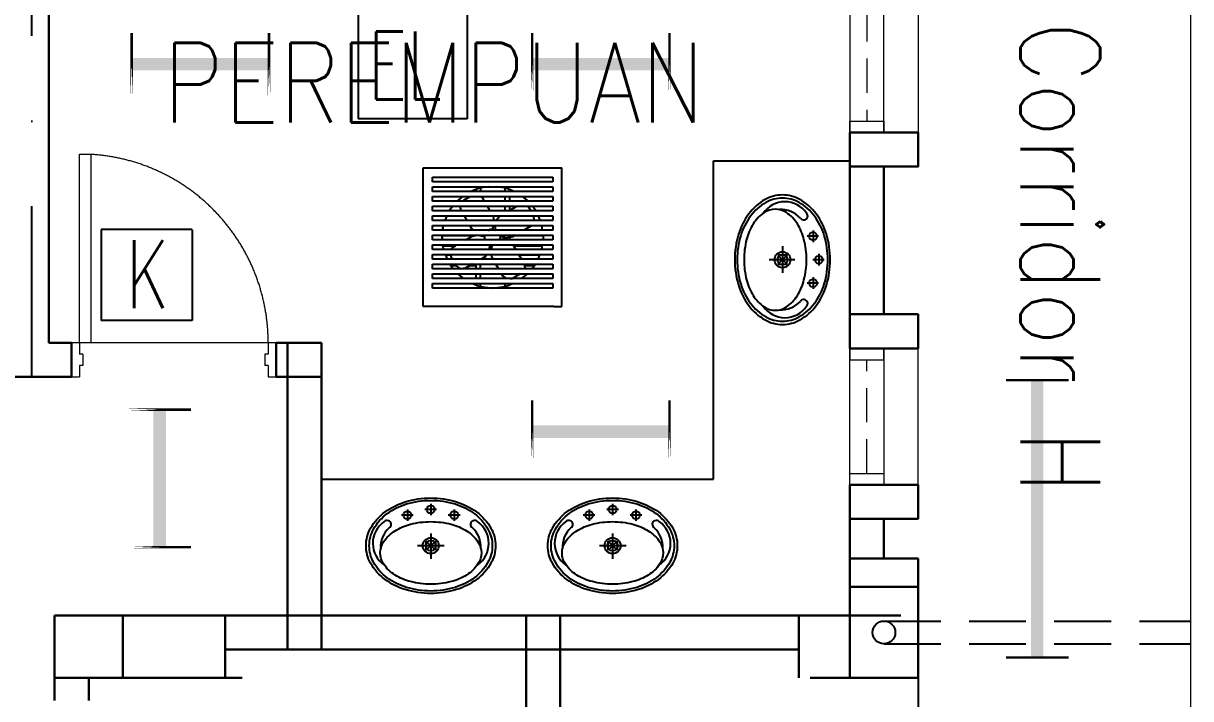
# Model space of a CAD drawing. Header units: inches. Extents: x -86493719 to 430035, y 21644 to 1519532.
# Drawn here: x 276133 to 281270, y 54017 to 56989 of the extents above; entities that cross this region are included whole.
import ezdxf
from ezdxf.enums import TextEntityAlignment as Align

# ---------------------------------------------------------------- set-up
doc = ezdxf.new("R2010")
doc.units = ezdxf.units.IN
doc.header["$MEASUREMENT"] = 0
for name, pattern in [('DASHDOT', [1, 0.5, -0.25, 0, -0.25]), ('DASHED', [19.05, 12.7, -6.35]), ('HIDDEN', [0.375, 0.25, -0.125])]:
    doc.linetypes.add(name, pattern=pattern)
for name, color, linetype, lineweight in [('COLUMN', 8, 'Continuous', 30), ('DOOR', 8, 'Continuous', 20), ('LW', 8, 'Continuous', 20), ('t3', 8, 'Continuous', 25), ('wall', 8, 'Continuous', 30), ('WIN', 8, 'Continuous', 18)]:
    doc.layers.add(name, color=color, linetype=linetype, lineweight=lineweight)
for name, color, linetype in [('DOWNPIPE', 8, 'Continuous'), ('dxt_text', 4, 'Continuous'), ('Edges', 7, 'Continuous'), ('ELECT', 6, 'Continuous'), ('FITTING', 40, 'Continuous'), ('GRID', 8, 'DASHDOT'), ('LWALL', 8, 'Continuous'), ('ORIGIN', 8, 'Continuous'), ('SAN', 8, 'Continuous')]:
    doc.layers.add(name, color=color, linetype=linetype)
doc.styles.add('LAILA', font='romans.shx', dxfattribs={"width": 0.85})
doc.styles.add('ROMANS', font='romans.shx', dxfattribs={"width": 0.5, "height": 400})

# ---------------------------------------------------------------- blocks, each defined once
blk = doc.blocks.new('Dp900')
at = {"layer": 'DOOR', "color": 4}
for p, q in [((35, 150), (0, 150)), ((35, 150), (35, 100)), ((900, 150), (865, 150)), ((865, 150), (865, 100)), ((50, 100), (35, 100)), ((50, 100), (50, 50)), ((850, 100), (850, 50)), ((865, 100), (850, 100)), ((0, 0), (35, 0)), ((50, 50), (35, 50)), ((35, 50), (35, 0)), ((865, 50), (850, 50)), ((865, 50), (865, 0)), ((865, 0), (900, 0))]:
    blk.add_line(p, q, dxfattribs=at)
at = {"layer": 'DOOR', "color": 1}
for p, q in [((0, 150), (0, 0)), ((0, 150), (0, 0)), ((900, 150), (900, 0)), ((900, 150), (900, 0))]:
    blk.add_line(p, q, dxfattribs=at)
at = {"layer": 'DOOR'}
blk.add_lwpolyline([(35, 150), (35, 980), (85, 980), (85, 150)], close=True, dxfattribs=at)
at = {"layer": 'DOOR', "color": 9, "linetype": 'DASHED', "ltscale": 100}
blk.add_arc((35, 150), 830, 360, 86.5464, dxfattribs=at)
blk = doc.blocks.new('W22')
at = {"layer": 'LW', "color": 2}
blk.add_line((-2456199, -908620.8), (-2456199, -908020.8), dxfattribs=at)
at = {"layer": 'wall'}
for points in [[(-2456499, -908020.8), (-2456499, -907870.8), (-2456199, -907870.8), (-2456199, -908020.8)], [(-2456499, -908770.8), (-2456499, -908620.8), (-2456199, -908620.8), (-2456199, -908770.8)]]:
    blk.add_lwpolyline(points, close=True, dxfattribs=at)
at = {"layer": 'WIN', "linetype": 'HIDDEN', "ltscale": 600}
blk.add_line((-2456424, -908570.8), (-2456424, -908070.8), dxfattribs=at)
at = {"layer": 'WIN'}
blk.add_line((-2456499, -908570.8), (-2456349, -908570.8), dxfattribs=at)
blk.add_lwpolyline([(-2456349, -908020.8), (-2456349, -908620.8), (-2456499, -908620.8), (-2456499, -908020.8)], dxfattribs=at)
blk.add_lwpolyline([(-2456349, -908070.8), (-2456349, -908020.8), (-2456499, -908020.8), (-2456499, -908070.8)], close=True, dxfattribs=at)
blk = doc.blocks.new('ZPO')
at = {"layer": 'ORIGIN'}
for p, q in [((-20, 20), (-20, -20)), ((-20, 20), (20, -20)), ((-20, -20), (20, 20)), ((20, -20), (20, 20))]:
    blk.add_line(p, q, dxfattribs=at)
blk = doc.blocks.new('1 X 8W EL')
at = {"layer": 'ELECT', "color": 6}
for p, q in [((-240, 240), (-240, -240)), ((240, 240), (-240, 240)), ((240, 240), (240, -240)), ((240, -240), (-240, -240))]:
    blk.add_line(p, q, dxfattribs=at)
at = {"layer": 'ELECT', "color": 6, "style": 'ROMANS', "width": 0.7}
blk.add_text('EL', height=300, dxfattribs=at).set_placement((-196.2, -155.6))
blk = doc.blocks.new('YBC 1X36')
at = {"layer": 'FITTING', "color": 3}
for points, const_width in [([(-610, 137.6), (-610, -137.6)], 10.9), ([(610, 137.6), (610, -137.6)], 10.9), ([(-610, 0), (610, 0)], 54.6)]:
    blk.add_lwpolyline(points, dxfattribs=dict(at, const_width=const_width))
blk = doc.blocks.new('YBC 1X18')
at = {"layer": 'FITTING', "color": 3, "const_width": 10.9}
for points in [[(-305, -137.6), (-305, 137.6)], [(299.7, -137.6), (299.7, 137.6)]]:
    blk.add_lwpolyline(points, close=True, dxfattribs=at)
at = {"layer": 'FITTING', "color": 3, "const_width": 54.6}
blk.add_lwpolyline([(305, 0), (-305, 0)], dxfattribs=at)
blk = doc.blocks.new('1 X 8W KELUAR')
at = {"layer": 'ELECT', "color": 5}
for p, q in [((-160, 161), (-160, -240)), ((240, 161), (-160, 161)), ((240, 160), (240, -240)), ((240, -240), (-160, -240))]:
    blk.add_line(p, q, dxfattribs=at)
at = {"layer": 'ELECT', "color": 5, "style": 'ROMANS', "width": 0.7}
blk.add_text('K', height=300, dxfattribs=at).set_placement((-50.3, -185.3))
blk = doc.blocks.new('Exhaust Fan 8-Inch fr')
at = {"layer": 'Edges'}
for p, q in [((-5.906, 7.267), (5.906, 7.267)), ((-5.906, -4.544), (-5.906, 7.267)), ((5.906, -4.544), (5.906, 7.267)), ((-5.118, 6.081), (-5.118, 6.475)), ((-5.118, 6.475), (5.118, 6.475)), ((5.118, 6.081), (-5.118, 6.081)), ((5.118, 6.475), (5.118, 6.081)), ((-5.118, 5.258), (-5.118, 5.651)), ((-5.118, 5.651), (-0.309, 5.651)), ((-1.813, 5.258), (-5.118, 5.258)), ((-1.427, 5.418), (-1.813, 5.258)), ((-1.427, 5.258), (-1.813, 5.258)), ((-1.121, 5.545), (-1.427, 5.418)), ((-1.427, 5.418), (-1.427, 5.258)), ((-1.034, 5.258), (-1.427, 5.258)), ((-1.034, 5.556), (-1.121, 5.545)), ((-0.309, 5.651), (-1.034, 5.556)), ((-1.034, 5.556), (-1.034, 5.258)), ((1.034, 5.258), (-1.034, 5.258)), ((-0.309, 5.651), (0.309, 5.651)), ((1.034, 5.556), (0.309, 5.651)), ((0.309, 5.651), (5.118, 5.651)), ((1.034, 5.556), (1.034, 5.258)), ((1.121, 5.545), (1.034, 5.556)), ((1.427, 5.258), (1.034, 5.258)), ((1.427, 5.418), (1.121, 5.545)), ((1.427, 5.418), (1.427, 5.258)), ((1.813, 5.258), (1.427, 5.418)), ((1.813, 5.258), (1.427, 5.258)), ((5.118, 5.258), (1.813, 5.258)), ((5.118, 5.651), (5.118, 5.258)), ((-5.118, 4.434), (-5.118, 4.828)), ((-5.118, 4.828), (-2.535, 4.828)), ((-3.049, 4.434), (-5.118, 4.434)), ((-5.118, 3.611), (-5.118, 4.004)), ((-5.118, 4.004), (-3.384, 4.004)), ((-3.384, 4.004), (-3.686, 3.611)), ((-3.384, 4.004), (-2.749, 4.004)), ((-2.535, 4.828), (-3.049, 4.434)), ((-2.516, 4.434), (-3.049, 4.434)), ((-2.711, 3.714), (-2.749, 4.004)), ((-2.749, 4.004), (-2.736, 4.004)), ((-2.699, 3.72), (-2.736, 4.004)), ((-2.736, 4.004), (-0.467, 4.004)), ((-2.535, 4.828), (-1.91, 4.828)), ((-2.516, 4.434), (-2.464, 4.508)), ((-2.509, 4.434), (-2.516, 4.434)), ((-2.509, 4.434), (-2.452, 4.515)), ((-0.715, 4.434), (-2.509, 4.434)), ((-2.452, 4.515), (-2.464, 4.508)), ((-2.452, 4.515), (-1.91, 4.828)), ((-1.91, 4.828), (-0.993, 4.828)), ((-0.902, 4.758), (-0.993, 4.828)), ((-0.993, 4.828), (1.034, 4.828)), ((-0.902, 4.758), (-0.715, 4.434)), ((1.034, 4.434), (-0.715, 4.434)), ((-0.467, 4.004), (-0.24, 3.611)), ((-0.467, 4.004), (1.034, 4.004)), ((1.034, 4.828), (1.034, 4.434)), ((1.034, 4.828), (1.427, 4.828)), ((1.427, 4.434), (1.034, 4.434)), ((1.034, 4.004), (1.034, 3.611)), ((1.034, 4.004), (1.427, 4.004)), ((1.427, 4.828), (1.427, 4.434)), ((1.427, 4.828), (2.535, 4.828)), ((3.049, 4.434), (1.427, 4.434)), ((1.427, 4.004), (1.427, 3.644)), ((1.427, 3.644), (2.052, 4.004)), ((1.427, 4.004), (2.052, 4.004)), ((2.052, 4.004), (2.917, 4.004)), ((3.049, 4.434), (2.535, 4.828)), ((2.535, 4.828), (5.118, 4.828)), ((2.917, 4.004), (3.078, 3.892)), ((2.917, 4.004), (3.384, 4.004)), ((5.118, 4.434), (3.049, 4.434)), ((3.686, 3.611), (3.384, 4.004)), ((3.384, 4.004), (5.118, 4.004)), ((5.118, 4.828), (5.118, 4.434)), ((5.118, 4.004), (5.118, 3.611)), ((-3.686, 3.611), (-5.118, 3.611)), ((-5.118, 2.787), (-5.118, 3.181)), ((-5.118, 3.181), (-3.894, 3.181)), ((-3.894, 3.181), (-4.057, 2.787)), ((-3.894, 3.181), (-2.403, 3.181)), ((-2.652, 3.611), (-3.686, 3.611)), ((-2.699, 3.72), (-2.711, 3.714)), ((-2.652, 3.611), (-2.711, 3.714)), ((-2.636, 3.611), (-2.699, 3.72)), ((-2.636, 3.611), (-2.652, 3.611)), ((-0.24, 3.611), (-2.636, 3.611)), ((-2.176, 2.787), (-2.403, 3.181)), ((-2.403, 3.181), (-2.388, 3.181)), ((-2.16, 2.787), (-2.388, 3.181)), ((-2.388, 3.181), (0.009, 3.181)), ((1.034, 3.611), (-0.24, 3.611)), ((0.009, 3.181), (0.04, 3.126)), ((0.009, 3.181), (0.639, 3.181)), ((0.04, 3.126), (0.098, 2.787)), ((0.639, 3.181), (0.313, 2.787)), ((0.639, 3.181), (3.488, 3.181)), ((1.37, 3.611), (1.034, 3.611)), ((1.37, 3.611), (1.427, 3.644)), ((3.24, 3.611), (1.37, 3.611)), ((3.078, 3.892), (3.24, 3.611)), ((3.686, 3.611), (3.24, 3.611)), ((3.488, 3.181), (3.505, 3.152)), ((3.488, 3.181), (3.894, 3.181)), ((3.537, 2.787), (3.505, 3.152)), ((3.505, 3.152), (3.512, 3.141)), ((3.543, 2.787), (3.512, 3.141)), ((5.118, 3.611), (3.686, 3.611)), ((4.057, 2.787), (3.894, 3.181)), ((3.894, 3.181), (5.118, 3.181)), ((5.118, 3.181), (5.118, 2.787)), ((-4.057, 2.787), (-5.118, 2.787)), ((-5.118, 1.964), (-5.118, 2.357)), ((-5.118, 2.357), (-4.2, 2.357)), ((-4.224, 2.174), (-4.251, 1.964)), ((-4.2, 2.357), (-4.224, 2.174)), ((-4.224, 1.964), (-4.224, 2.174)), ((-4.2, 2.357), (-1.928, 2.357)), ((-2.176, 2.787), (-4.057, 2.787)), ((-2.16, 2.787), (-2.176, 2.787)), ((0.098, 2.787), (-2.16, 2.787)), ((-1.769, 2.082), (-1.928, 2.357)), ((-1.928, 2.357), (-1.912, 2.357)), ((-1.757, 2.089), (-1.912, 2.357)), ((-1.912, 2.357), (0.067, 2.357)), ((-1.757, 2.089), (-1.769, 2.082)), ((-1.769, 2.082), (-1.626, 1.964)), ((-1.757, 2.089), (-1.606, 1.964)), ((-0.328, 1.979), (-0.169, 2.039)), ((-0.169, 2.039), (-0.052, 2.051)), ((-0.001, 2.105), (-0.052, 2.051)), ((-0.052, 2.051), (-0.001, 2.056)), ((0.067, 2.357), (-0.001, 2.105)), ((-0.001, 2.056), (0.167, 2.029)), ((0.067, 2.357), (0.195, 2.357)), ((0.313, 2.787), (0.098, 2.787)), ((0.167, 2.029), (0.249, 1.993)), ((0.195, 2.357), (0.177, 2.292)), ((0.177, 2.292), (0.249, 1.993)), ((0.195, 2.357), (3.334, 2.357)), ((0.249, 1.993), (0.313, 1.964)), ((3.537, 2.787), (0.313, 2.787)), ((3.321, 2.341), (2.667, 1.964)), ((3.328, 2.33), (2.695, 1.964)), ((3.321, 2.341), (3.334, 2.357)), ((3.321, 2.341), (3.328, 2.33)), ((3.328, 2.33), (3.35, 2.357)), ((3.334, 2.357), (3.35, 2.357)), ((3.35, 2.357), (4.2, 2.357)), ((3.543, 2.787), (3.537, 2.787)), ((4.057, 2.787), (3.543, 2.787)), ((5.118, 2.787), (4.057, 2.787)), ((4.201, 2.343), (4.2, 2.357)), ((4.2, 2.357), (5.118, 2.357)), ((4.201, 2.343), (4.201, 2.334)), ((4.251, 1.964), (4.201, 2.334)), ((4.201, 2.334), (4.201, 1.964)), ((5.118, 2.357), (5.118, 1.964)), ((-4.251, 1.964), (-5.118, 1.964)), ((-5.118, 1.14), (-5.118, 1.534)), ((-5.118, 1.534), (-4.308, 1.534)), ((-4.302, 1.14), (-5.118, 1.14)), ((-4.308, 1.534), (-4.331, 1.361)), ((-4.331, 1.361), (-4.302, 1.14)), ((-4.308, 1.534), (-4.291, 1.534)), ((-4.291, 1.14), (-4.302, 1.14)), ((-4.291, 1.534), (-4.291, 1.14)), ((-4.291, 1.534), (-4.224, 1.534)), ((-2.3, 1.14), (-4.291, 1.14)), ((-4.224, 1.964), (-4.251, 1.964)), ((-1.626, 1.964), (-4.224, 1.964)), ((-4.224, 1.534), (-4.224, 1.515)), ((-4.224, 1.534), (-1.427, 1.534)), ((-4.224, 1.515), (-1.431, 1.515)), ((-2.3, 1.14), (-1.742, 1.462)), ((-0.606, 1.14), (-2.3, 1.14)), ((-1.742, 1.462), (-1.431, 1.515)), ((-1.606, 1.964), (-1.626, 1.964)), ((-0.349, 1.964), (-1.606, 1.964)), ((-1.431, 1.515), (-1.427, 1.516)), ((-1.427, 1.534), (-1.427, 1.516)), ((-1.427, 1.516), (-1.32, 1.534)), ((-1.427, 1.534), (-1.32, 1.534)), ((-1.32, 1.534), (-1.142, 1.534)), ((-1.142, 1.534), (-1.099, 1.522)), ((-1.142, 1.534), (-1.097, 1.534)), ((-1.097, 1.534), (-1.099, 1.522)), ((-1.099, 1.522), (-0.72, 1.422)), ((-1.097, 1.534), (-0.651, 1.534)), ((-0.72, 1.422), (-0.662, 1.366)), ((-0.668, 1.427), (-0.651, 1.534)), ((-0.662, 1.366), (-0.668, 1.427)), ((-0.651, 1.258), (-0.662, 1.366)), ((-0.651, 1.534), (0.614, 1.534)), ((-0.606, 1.14), (-0.651, 1.258)), ((0.566, 1.14), (-0.606, 1.14)), ((-0.349, 1.964), (-0.328, 1.979)), ((0.313, 1.964), (-0.349, 1.964)), ((2.667, 1.964), (0.313, 1.964)), ((0.602, 1.221), (0.566, 1.14)), ((0.621, 1.14), (0.566, 1.14)), ((0.629, 1.389), (0.602, 1.221)), ((0.614, 1.534), (0.619, 1.487)), ((0.614, 1.534), (1.923, 1.534)), ((0.668, 1.44), (0.619, 1.487)), ((0.619, 1.487), (0.62, 1.481)), ((0.675, 1.428), (0.62, 1.481)), ((0.62, 1.481), (0.629, 1.389)), ((0.839, 1.193), (0.621, 1.14)), ((1.033, 1.14), (0.621, 1.14)), ((1.159, 1.309), (0.668, 1.44)), ((0.668, 1.44), (0.675, 1.428)), ((1.019, 1.337), (0.675, 1.428)), ((0.994, 1.151), (0.839, 1.193)), ((0.994, 1.151), (1.019, 1.337)), ((1.033, 1.14), (0.994, 1.151)), ((1.166, 1.297), (1.019, 1.337)), ((1.201, 1.14), (1.033, 1.14)), ((1.69, 1.399), (1.159, 1.309)), ((1.159, 1.309), (1.166, 1.297)), ((1.223, 1.307), (1.166, 1.297)), ((1.223, 1.307), (1.201, 1.14)), ((1.427, 1.14), (1.201, 1.14)), ((1.427, 1.342), (1.223, 1.307)), ((1.697, 1.388), (1.427, 1.342)), ((1.427, 1.342), (1.427, 1.14)), ((4.291, 1.14), (1.427, 1.14)), ((1.923, 1.534), (1.69, 1.399)), ((1.69, 1.399), (1.697, 1.388)), ((1.917, 1.515), (1.697, 1.388)), ((1.95, 1.534), (1.917, 1.515)), ((1.917, 1.515), (4.201, 1.515)), ((1.923, 1.534), (1.95, 1.534)), ((1.95, 1.534), (4.201, 1.534)), ((2.695, 1.964), (2.667, 1.964)), ((4.201, 1.964), (2.695, 1.964)), ((4.251, 1.964), (4.201, 1.964)), ((4.201, 1.515), (4.201, 1.534)), ((4.201, 1.534), (4.291, 1.534)), ((5.118, 1.964), (4.251, 1.964)), ((4.291, 1.534), (4.291, 1.14)), ((4.291, 1.534), (4.308, 1.534)), ((4.302, 1.14), (4.291, 1.14)), ((4.302, 1.14), (4.331, 1.361)), ((5.118, 1.14), (4.302, 1.14)), ((4.331, 1.361), (4.308, 1.534)), ((4.308, 1.534), (5.118, 1.534)), ((5.118, 1.534), (5.118, 1.14)), ((-5.118, 0.317), (-5.118, 0.71)), ((-5.118, 0.71), (-4.245, 0.71)), ((-4.193, 0.317), (-5.118, 0.317)), ((-4.245, 0.71), (-4.224, 0.549)), ((-4.245, 0.71), (-3.044, 0.71)), ((-4.224, 0.646), (-3.156, 0.646)), ((-4.224, 0.549), (-4.224, 0.646)), ((-4.224, 0.549), (-4.193, 0.317)), ((-3.529, 0.317), (-4.193, 0.317)), ((-3.373, 0.52), (-3.529, 0.317)), ((-0.297, 0.317), (-3.529, 0.317)), ((-3.373, 0.52), (-3.156, 0.646)), ((-3.156, 0.646), (-3.044, 0.71)), ((-3.044, 0.71), (-0.263, 0.71)), ((-0.297, 0.317), (-0.229, 0.57)), ((-0.287, 0.317), (-0.297, 0.317)), ((-0.287, 0.317), (-0.273, 0.37)), ((-0.125, 0.317), (-0.287, 0.317)), ((-0.273, 0.37), (-0.222, 0.558)), ((-0.273, 0.37), (-0.117, 0.349)), ((-0.229, 0.57), (-0.263, 0.71)), ((-0.263, 0.71), (-0.259, 0.71)), ((-0.222, 0.558), (-0.259, 0.71)), ((-0.259, 0.71), (-0.009, 0.71)), ((-0.229, 0.57), (-0.222, 0.558)), ((-0.125, 0.317), (-0.117, 0.349)), ((-0.115, 0.317), (-0.125, 0.317)), ((-0.117, 0.349), (-0.025, 0.694)), ((-0.115, 0.317), (-0.013, 0.701)), ((1.975, 0.317), (-0.115, 0.317)), ((-0.025, 0.694), (-0.009, 0.71)), ((-0.013, 0.701), (-0.025, 0.694)), ((-0.013, 0.701), (-0.004, 0.71)), ((-0.009, 0.71), (-0.004, 0.71)), ((-0.004, 0.71), (1.747, 0.71)), ((1.747, 0.71), (1.785, 0.646)), ((1.747, 0.71), (4.245, 0.71)), ((1.785, 0.646), (4.201, 0.646)), ((1.785, 0.646), (1.975, 0.317)), ((4.193, 0.317), (1.975, 0.317)), ((4.193, 0.317), (4.201, 0.38)), ((5.118, 0.317), (4.193, 0.317)), ((4.201, 0.38), (4.245, 0.71)), ((4.201, 0.646), (4.201, 0.38)), ((4.245, 0.71), (5.118, 0.71)), ((5.118, 0.71), (5.118, 0.317)), ((-5.118, -0.507), (-5.118, -0.113)), ((-5.118, -0.113), (-4.037, -0.113)), ((-3.874, -0.507), (-5.118, -0.507)), ((-5.118, -1.33), (-5.118, -0.937)), ((-5.118, -0.937), (-3.649, -0.937)), ((-4.037, -0.113), (-4.025, -0.142)), ((-4.037, -0.113), (-3.572, -0.113)), ((-4.025, -0.142), (-3.57, -0.142)), ((-4.025, -0.142), (-3.874, -0.507)), ((-3.432, -0.507), (-3.874, -0.507)), ((-3.649, -0.937), (-3.566, -1.044)), ((-3.649, -0.937), (-3.184, -0.937)), ((-3.572, -0.113), (-3.57, -0.142)), ((-3.572, -0.113), (-0.521, -0.113)), ((-3.57, -0.142), (-3.557, -0.291)), ((-3.557, -0.291), (-3.432, -0.507)), ((-1.002, -0.507), (-3.432, -0.507)), ((-3.13, -1.03), (-3.184, -0.937)), ((-3.184, -0.937), (-1.746, -0.937)), ((-1.746, -0.937), (-2.336, -1.277)), ((-1.719, -0.937), (-1.905, -1.044)), ((-1.746, -0.937), (-1.719, -0.937)), ((-1.719, -0.937), (-1.427, -0.937)), ((-1.427, -0.937), (-1.427, -1.044)), ((-1.427, -0.937), (-1.034, -0.937)), ((-1.034, -1.33), (-1.034, -0.937)), ((-1.034, -0.937), (0.286, -0.937)), ((-0.704, -0.335), (-1.002, -0.507)), ((-0.975, -0.507), (-1.002, -0.507)), ((-0.698, -0.347), (-0.975, -0.507)), ((0.038, -0.507), (-0.975, -0.507)), ((-0.704, -0.335), (-0.521, -0.113)), ((-0.704, -0.335), (-0.698, -0.347)), ((-0.698, -0.347), (-0.504, -0.113)), ((-0.521, -0.113), (-0.504, -0.113)), ((-0.504, -0.113), (-0.102, -0.113)), ((-0.065, -0.327), (-0.102, -0.113)), ((-0.102, -0.113), (-0.089, -0.113)), ((-0.053, -0.32), (-0.089, -0.113)), ((-0.089, -0.113), (2.223, -0.113)), ((-0.053, -0.32), (-0.065, -0.327)), ((0.038, -0.507), (-0.065, -0.327)), ((0.054, -0.507), (-0.053, -0.32)), ((0.054, -0.507), (0.038, -0.507)), ((2.45, -0.507), (0.054, -0.507)), ((0.514, -1.33), (0.286, -0.937)), ((0.286, -0.937), (0.302, -0.937)), ((0.53, -1.33), (0.302, -0.937)), ((0.302, -0.937), (2.688, -0.937)), ((2.223, -0.113), (2.239, -0.142)), ((2.223, -0.113), (4.037, -0.113)), ((2.239, -0.142), (4.025, -0.142)), ((2.239, -0.142), (2.45, -0.507)), ((3.874, -0.507), (2.45, -0.507)), ((2.688, -0.937), (2.703, -1.044)), ((2.688, -0.937), (3.649, -0.937)), ((3.566, -1.044), (3.649, -0.937)), ((3.649, -0.937), (5.118, -0.937)), ((3.874, -0.507), (4.025, -0.142)), ((5.118, -0.507), (3.874, -0.507)), ((4.025, -0.142), (4.037, -0.113)), ((4.037, -0.113), (5.118, -0.113)), ((5.118, -0.113), (5.118, -0.507)), ((5.118, -0.937), (5.118, -1.33)), ((-3.347, -1.33), (-5.118, -1.33)), ((-5.118, -2.154), (-5.118, -1.76)), ((-5.118, -1.76), (-2.985, -1.76)), ((-3.566, -1.044), (-3.12, -1.044)), ((-3.566, -1.044), (-3.347, -1.33)), ((-2.711, -1.33), (-3.347, -1.33)), ((-2.708, -1.326), (-3.13, -1.03)), ((-3.13, -1.03), (-3.123, -1.042)), ((-3.12, -1.044), (-3.123, -1.042)), ((-2.711, -1.33), (-3.12, -1.044)), ((-2.985, -1.76), (-2.472, -2.154)), ((-2.985, -1.76), (-1.427, -1.76)), ((-2.705, -1.33), (-2.711, -1.33)), ((-2.336, -1.277), (-2.708, -1.326)), ((-2.708, -1.326), (-2.705, -1.33)), ((-2.645, -1.33), (-2.705, -1.33)), ((-2.329, -1.289), (-2.645, -1.33)), ((-1.427, -1.33), (-2.645, -1.33)), ((-2.336, -1.277), (-2.329, -1.289)), ((-1.905, -1.044), (-2.329, -1.289)), ((-1.905, -1.044), (-1.427, -1.044)), ((-1.427, -1.044), (-1.427, -1.33)), ((-1.034, -1.33), (-1.427, -1.33)), ((-1.427, -1.76), (-1.427, -2.154)), ((-1.427, -1.76), (-1.034, -1.76)), ((0.514, -1.33), (-1.034, -1.33)), ((-1.034, -2.154), (-1.034, -1.76)), ((-1.034, -1.76), (0.762, -1.76)), ((0.53, -1.33), (0.514, -1.33)), ((2.704, -1.33), (0.53, -1.33)), ((0.877, -1.959), (0.762, -1.76)), ((0.762, -1.76), (0.778, -1.76)), ((0.888, -1.952), (0.778, -1.76)), ((0.778, -1.76), (2.35, -1.76)), ((0.888, -1.952), (0.877, -1.959)), ((0.877, -1.959), (1.034, -2.079)), ((0.888, -1.952), (1.152, -2.154)), ((2.35, -1.76), (1.699, -2.135)), ((2.35, -1.76), (2.985, -1.76)), ((2.472, -2.154), (2.985, -1.76)), ((2.703, -1.044), (3.566, -1.044)), ((2.703, -1.044), (2.734, -1.286)), ((2.734, -1.286), (2.704, -1.33)), ((3.347, -1.33), (2.704, -1.33)), ((2.985, -1.76), (5.118, -1.76)), ((3.347, -1.33), (3.566, -1.044)), ((5.118, -1.33), (3.347, -1.33)), ((5.118, -1.76), (5.118, -2.154)), ((-2.472, -2.154), (-5.118, -2.154)), ((-5.118, -2.977), (-5.118, -2.583)), ((-5.118, -2.583), (-1.696, -2.583)), ((5.118, -2.977), (-5.118, -2.977)), ((-1.427, -2.154), (-2.472, -2.154)), ((-1.696, -2.583), (-1.427, -2.695)), ((-1.696, -2.583), (-1.427, -2.583)), ((-1.034, -2.154), (-1.427, -2.154)), ((-1.427, -2.583), (-1.427, -2.695)), ((-1.427, -2.583), (-1.034, -2.583)), ((-1.427, -2.695), (-1.121, -2.822)), ((-1.121, -2.822), (-1.034, -2.833)), ((1.034, -2.154), (-1.034, -2.154)), ((-1.034, -2.833), (-1.034, -2.583)), ((-1.034, -2.583), (1.034, -2.583)), ((-1.034, -2.833), (0, -2.969)), ((0, -2.969), (1.034, -2.833)), ((1.034, -2.079), (1.034, -2.154)), ((1.034, -2.079), (1.131, -2.154)), ((1.131, -2.154), (1.034, -2.154)), ((1.034, -2.583), (1.034, -2.833)), ((1.034, -2.583), (1.427, -2.583)), ((1.034, -2.833), (1.121, -2.822)), ((1.121, -2.822), (1.427, -2.695)), ((1.152, -2.154), (1.131, -2.154)), ((1.489, -2.154), (1.152, -2.154)), ((1.427, -2.583), (1.427, -2.695)), ((1.427, -2.695), (1.696, -2.583)), ((1.427, -2.583), (1.696, -2.583)), ((1.489, -2.154), (1.699, -2.135)), ((1.556, -2.154), (1.489, -2.154)), ((1.556, -2.154), (1.688, -2.142)), ((2.472, -2.154), (1.556, -2.154)), ((1.699, -2.135), (1.688, -2.142)), ((1.696, -2.583), (5.118, -2.583)), ((5.118, -2.154), (2.472, -2.154)), ((5.118, -2.583), (5.118, -2.977)), ((5.21, -4.544), (-5.906, -4.544)), ((5.21, -4.544), (5.724, -4.544)), ((5.724, -4.544), (5.906, -4.544))]:
    blk.add_line(p, q, dxfattribs=at)
blk = doc.blocks.new('Exhaust Fan 15TGQZ')
at = {"xscale": 51.69785126039847, "yscale": 51.69785126039847, "zscale": 51.69785126039847}
blk.add_blockref('Exhaust Fan 8-Inch fr', (-310.2, -400.5), dxfattribs=at)

msp = doc.modelspace()

# ---------------------------------------------------------------- linework, layer by layer
at = {"layer": 'COLUMN'}
for points in [[(280070.3, 54508.6), (279770.3, 54508.6), (279770.3, 54108.6), (280070.3, 54108.6)], [(276270.3, 54383.6), (276570.3, 54383.6), (276570.3, 54108.6), (276270.3, 54108.6)], [(276270.3, 54383.6), (276570.3, 54383.6), (276570.3, 54108.6), (276270.3, 54108.6)]]:
    msp.add_lwpolyline(points, close=True, dxfattribs=at)
at = {"layer": 'DOWNPIPE', "linetype": 'HIDDEN', "ltscale": 1000}
for p, q in [((279920.3, 54358.6), (281270.3, 54358.6)), ((279920.3, 54258.6), (281270.3, 54258.6))]:
    msp.add_line(p, q, dxfattribs=at)
at = {"layer": 'DOWNPIPE'}
msp.add_circle((279920.3, 54308.6), 50, dxfattribs=at)
at = {"layer": 'dxt_text'}
msp.add_line((280070.3, 54108.6), (280070.3, 52958.6), dxfattribs=at)
at = {"layer": 'GRID', "linetype": 'DASHDOT', "ltscale": 1500}
msp.add_line((276170.3, 55433.6), (276170.3, 59743.1), dxfattribs=at)
at = {"layer": 'LW'}
for p, q in [((281270.3, 60733.6), (281270.3, 52958.6)), ((277245.3, 55583.6), (276345.3, 55583.6))]:
    msp.add_line(p, q, dxfattribs=at)
at = {"layer": 'LWALL'}
for p, q in [((279170.3, 56383.6), (279770.3, 56383.6)), ((279170.3, 54983.6), (279170.3, 56383.6)), ((277445.3, 54983.6), (279170.3, 54983.6))]:
    msp.add_line(p, q, dxfattribs=at)
at = {"layer": 'SAN'}
for p, q in [((279632.8, 56051.6), (279582.8, 56051.6)), ((279608.8, 56077.3), (279608.8, 56025.8)), ((279473.8, 56007.9), (279473.8, 55890.4)), ((279528, 55948.6), (279415.8, 55948.6)), ((279657.8, 55948.6), (279607.8, 55948.6)), ((279633.8, 55974.3), (279633.8, 55922.8)), ((279632.8, 55845.6), (279582.8, 55845.6)), ((279608.8, 55871.3), (279608.8, 55819.8)), ((277926, 54874.2), (277926, 54824.2)), ((278726, 54874.2), (278726, 54824.2)), ((277848.7, 54825.2), (277797.2, 54825.2)), ((277823, 54849.2), (277823, 54799.2)), ((277951.7, 54850.2), (277900.2, 54850.2)), ((278054.7, 54825.2), (278003.2, 54825.2)), ((278029, 54849.2), (278029, 54799.2)), ((278648.7, 54825.2), (278597.2, 54825.2)), ((278623, 54849.2), (278623, 54799.2)), ((278751.7, 54850.2), (278700.2, 54850.2)), ((278854.7, 54825.2), (278803.2, 54825.2)), ((278829, 54849.2), (278829, 54799.2)), ((277926, 54744.4), (277926, 54632.2)), ((278726, 54744.4), (278726, 54632.2)), ((277985.3, 54690.2), (277867.8, 54690.2)), ((278785.3, 54690.2), (278667.8, 54690.2))]:
    msp.add_line(p, q, dxfattribs=at)
for points in [[(279473.8, 56233.6, 0.128734), (279397, 56213.4, 0.10631), (279325.3, 56150.1, 0.084902), (279280.6, 56061.1, 0.074193), (279263.8, 55948.6, 0.074193), (279280.6, 55836, 0.084902), (279325.3, 55747, 0.10631), (279397, 55683.7, 0.128734), (279473.8, 55663.6, 0.128734), (279550.7, 55683.7, 0.10631), (279622.3, 55747, 0.084902), (279667.1, 55836, 0.074193), (279683.8, 55948.6, 0.074193), (279667.1, 56061.1, 0.084902), (279622.3, 56150.1, 0.10631), (279550.7, 56213.4, 0.128734)], [(279473.8, 56219.3, 0.128734), (279400.9, 56200.2, 0.10631), (279332.8, 56140, 0.084902), (279290.3, 56055.5, 0.074193), (279274.3, 55948.6, 0.074193), (279290.3, 55841.7, 0.084902), (279332.8, 55757.1, 0.10631), (279400.9, 55696.9, 0.128734), (279473.8, 55677.8, 0.128734), (279546.8, 55696.9, 0.10631), (279614.9, 55757.1, 0.084902), (279657.4, 55841.7, 0.074193), (279673.3, 55948.6, 0.074193), (279657.4, 56055.5, 0.084902), (279614.9, 56140, 0.10631), (279546.8, 56200.2, 0.128734)], [(279442.1, 56171.1, 0.148706), (279393.4, 56156.2, 0.107099), (279344.9, 56105.9, 0.07588), (279315.8, 56037.5, 0.062731), (279304.6, 55948.6, 0.062731), (279315.8, 55859.6, 0.07588), (279344.9, 55791.2, 0.107099), (279393.4, 55740.9, 0.148706), (279442.1, 55726.1, 0.148706), (279490.8, 55740.9, 0.107099), (279539.3, 55791.2, 0.07588), (279568.4, 55859.6, 0.062731), (279579.6, 55948.6, 0.062731), (279568.4, 56037.5, 0.07588), (279539.3, 56105.9, 0.107099), (279490.8, 56156.2, 0.148706)], [(278211, 54690.2, -0.128734), (278190.9, 54613.4, -0.10631), (278127.5, 54541.7, -0.084902), (278038.5, 54497, -0.074193), (277926, 54480.2, -0.074193), (277813.5, 54497, -0.084902), (277724.5, 54541.7, -0.10631), (277661.1, 54613.4, -0.128734), (277641, 54690.2, -0.128734), (277661.1, 54767, -0.10631), (277724.5, 54838.7, -0.084902), (277813.5, 54883.4, -0.074193), (277926, 54900.2, -0.074193), (278038.5, 54883.4, -0.084902), (278127.5, 54838.7, -0.10631), (278190.9, 54767, -0.128734)], [(278196.8, 54690.2, -0.128734), (278177.6, 54617.2, -0.10631), (278117.5, 54549.1, -0.084902), (278032.9, 54506.7, -0.074193), (277926, 54490.7, -0.074193), (277819.1, 54506.7, -0.084902), (277734.6, 54549.1, -0.10631), (277674.4, 54617.2, -0.128734), (277655.3, 54690.2, -0.128734), (277674.4, 54763.2, -0.10631), (277734.6, 54831.3, -0.084902), (277819.1, 54873.8, -0.074193), (277926, 54889.7, -0.074193), (278032.9, 54873.8, -0.084902), (278117.5, 54831.3, -0.10631), (278177.6, 54763.2, -0.128734)], [(279011, 54690.2, -0.128734), (278990.9, 54613.4, -0.10631), (278927.5, 54541.7, -0.084902), (278838.5, 54497, -0.074193), (278726, 54480.2, -0.074193), (278613.5, 54497, -0.084902), (278524.5, 54541.7, -0.10631), (278461.1, 54613.4, -0.128734), (278441, 54690.2, -0.128734), (278461.1, 54767, -0.10631), (278524.5, 54838.7, -0.084902), (278613.5, 54883.4, -0.074193), (278726, 54900.2, -0.074193), (278838.5, 54883.4, -0.084902), (278927.5, 54838.7, -0.10631), (278990.9, 54767, -0.128734)], [(278996.8, 54690.2, -0.128734), (278977.6, 54617.2, -0.10631), (278917.5, 54549.1, -0.084902), (278832.9, 54506.7, -0.074193), (278726, 54490.7, -0.074193), (278619.1, 54506.7, -0.084902), (278534.6, 54549.1, -0.10631), (278474.4, 54617.2, -0.128734), (278455.3, 54690.2, -0.128734), (278474.4, 54763.2, -0.10631), (278534.6, 54831.3, -0.084902), (278619.1, 54873.8, -0.074193), (278726, 54889.7, -0.074193), (278832.9, 54873.8, -0.084902), (278917.5, 54831.3, -0.10631), (278977.6, 54763.2, -0.128734)], [(278148.5, 54658.5, -0.148706), (278133.7, 54609.8, -0.107099), (278083.3, 54561.2, -0.07588), (278015, 54532.2, -0.062731), (277926, 54521, -0.062731), (277837, 54532.2, -0.07588), (277768.7, 54561.2, -0.107099), (277718.3, 54609.8, -0.148706), (277703.5, 54658.5, -0.148706), (277718.3, 54707.2, -0.107099), (277768.7, 54755.7, -0.07588), (277837, 54784.8, -0.062731), (277926, 54796, -0.062731), (278015, 54784.8, -0.07588), (278083.3, 54755.7, -0.107099), (278133.7, 54707.2, -0.148706)], [(278948.5, 54658.5, -0.148706), (278933.7, 54609.8, -0.107099), (278883.3, 54561.2, -0.07588), (278815, 54532.2, -0.062731), (278726, 54521, -0.062731), (278637, 54532.2, -0.07588), (278568.7, 54561.2, -0.107099), (278518.3, 54609.8, -0.148706), (278503.5, 54658.5, -0.148706), (278518.3, 54707.2, -0.107099), (278568.7, 54755.7, -0.07588), (278637, 54784.8, -0.062731), (278726, 54796, -0.062731), (278815, 54784.8, -0.07588), (278883.3, 54755.7, -0.107099), (278933.7, 54707.2, -0.148706)]]:
    msp.add_lwpolyline(points, format="xyb", close=True, dxfattribs=at)
for centre, radius in [((279608.8, 56051.6), 17.5), ((279473.8, 55948.6), 35), ((279473.8, 55948.6), 22.5), ((279633.8, 55948.6), 17.5), ((279608.8, 55845.6), 17.5), ((277823, 54825.2), 17.5), ((277926, 54850.2), 17.5), ((278029, 54825.2), 17.5), ((278623, 54825.2), 17.5), ((278726, 54850.2), 17.5), ((278829, 54825.2), 17.5), ((277926, 54690.2), 35), ((278726, 54690.2), 35), ((277926, 54690.2), 22.5), ((278726, 54690.2), 22.5)]:
    msp.add_circle(centre, radius, dxfattribs=at)
for centre, radius, start, end in [((279484.3, 56088.3), 115.5, 34.3843, 145.9122), ((279467.6, 56054.7), 114.6, 42.2084, 93.6092), ((279567.4, 56140.9), 17.5, 211.6026, 45.863), ((279484.3, 55808.9), 115.5, 214.0878, 325.6157), ((279467.6, 55842.4), 114.6, 266.3908, 317.7916), ((279567.4, 55756.2), 17.5, 314.137, 148.3974), ((277786.3, 54700.7), 115.5, 124.3843, 235.9122), ((277819.8, 54684), 114.6, 132.2084, 183.6092), ((277733.7, 54783.8), 17.5, 301.6026, 135.863), ((278118.3, 54783.8), 17.5, 44.137, 238.3974), ((278032.2, 54684), 114.6, 356.3908, 47.7916), ((278065.7, 54700.7), 115.5, 304.0878, 55.6157), ((278586.3, 54700.7), 115.5, 124.3843, 235.9122), ((278619.8, 54684), 114.6, 132.2084, 183.6092), ((278533.7, 54783.8), 17.5, 301.6026, 135.863), ((278918.3, 54783.8), 17.5, 44.137, 238.3974), ((278832.2, 54684), 114.6, 356.3908, 47.7916), ((278865.7, 54700.7), 115.5, 304.0878, 55.6157)]:
    msp.add_arc(centre, radius, start, end, dxfattribs=at)
at = {"layer": 'wall'}
for p, q in [((276245.3, 55583.6), (276245.3, 59383.6)), ((279770.3, 55558.6), (279770.3, 56508.6)), ((279920.3, 55708.6), (279920.3, 56358.6)), ((276245.3, 55583.6), (276345.3, 55583.6)), ((276345.3, 55433.6), (276345.3, 55583.6)), ((277245.3, 55583.6), (277245.3, 55433.6)), ((277245.3, 55583.6), (277445.3, 55583.6)), ((277295.3, 54233.6), (277295.3, 55583.6)), ((277445.3, 54233.6), (277445.3, 55583.6)), ((275995.3, 55433.6), (276345.3, 55433.6)), ((277245.3, 55433.6), (277445.3, 55433.6)), ((279770.3, 54383.6), (279770.3, 54958.6)), ((279920.3, 54633.6), (279920.3, 54808.6)), ((279770.3, 54633.6), (280070.3, 54633.6)), ((280070.3, 54508.6), (280070.3, 54633.6)), ((276570.3, 54383.6), (279995.3, 54383.6)), ((277020.3, 54108.6), (277020.3, 54383.6)), ((277020.3, 54108.6), (277020.3, 54383.6)), ((278345.3, 54383.6), (278345.3, 53208.6)), ((278495.3, 54383.6), (278495.3, 53208.6)), ((279545.3, 54108.6), (279545.3, 54383.6)), ((276570.3, 54258.6), (276570.3, 54108.6)), ((276570.3, 54258.6), (276570.3, 54108.6)), ((277020.3, 54233.6), (279545.3, 54233.6)), ((276270.3, 54008.6), (276270.3, 54108.6)), ((276420.3, 54008.6), (276420.3, 54108.6)), ((277020.3, 54108.6), (276495.3, 54108.6)), ((277020.3, 54108.6), (276495.3, 54108.6)), ((276570.3, 54108.6), (277095.3, 54108.6)), ((279595.3, 54108.6), (279995.3, 54108.6)), ((279595.3, 54108.6), (280070.3, 54108.6))]:
    msp.add_line(p, q, dxfattribs=at)
at = {"layer": 'WIN'}
msp.add_line((276570.3, 54108.6), (276570.3, 54383.6), dxfattribs=at)
msp.add_line((276570.3, 54108.6), (276570.3, 54383.6), dxfattribs=at)

# ---------------------------------------------------------------- block references
msp.add_blockref('Exhaust Fan 15TGQZ', (278508.3, 56377.5))
at = {"layer": 'DOOR'}
msp.add_blockref('Dp900', (276345.3, 55433.6), dxfattribs=at)
at = {"layer": 'dxt_text'}
for name, p in [('1 X 8W EL', (277846.3, 56808.6)), ('YBC 1X18', (276914.5, 56808.6)), ('YBC 1X18', (278677, 56808.6)), ('1 X 8W KELUAR', (276635.2, 55920.5)), ('YBC 1X18', (278677, 55191.9))]:
    msp.add_blockref(name, p, dxfattribs=at)
at = {"layer": 'dxt_text', "rotation": 270}
for name, p in [('YBC 1X36', (280595.3, 54808.6)), ('YBC 1X18', (276732.8, 54983.6))]:
    msp.add_blockref(name, p, dxfattribs=at)
at = {"layer": 'SAN', "rotation": 270}
msp.add_blockref('ZPO', (279473.8, 55948.6), dxfattribs=at)
at = {"layer": 'SAN', "extrusion": (0, 0, -1), "zscale": -1}
for p in [(-277926, 54690.2), (-278726, 54690.2)]:
    msp.add_blockref('ZPO', p, dxfattribs=at)
at = {"layer": 'WIN', "xscale": -1, "rotation": 180}
msp.add_blockref('W22', (2736269.3, -851512.2), dxfattribs=at)
at = {"layer": 'WIN'}
msp.add_blockref('W22', (2736269.3, 963579.3), dxfattribs=at)

# ---------------------------------------------------------------- texts
at = {"layer": 'LW', "insert": (280871.6, 56996.4), "char_height": 350, "attachment_point": 1, "rotation": 270, "style": 'LAILA'}
msp.add_mtext_dynamic_manual_height_columns('Corridor H', width=3371.89, gutter_width=1750, heights=[0], dxfattribs=at)
at = {"layer": 't3', "style": 'LAILA', "width": 0.85}
msp.add_text('PEREMPUAN', height=350, dxfattribs=at).set_placement((276747.3, 56902.7), align=Align.TOP_LEFT)

doc.saveas('drawing.dxf')
